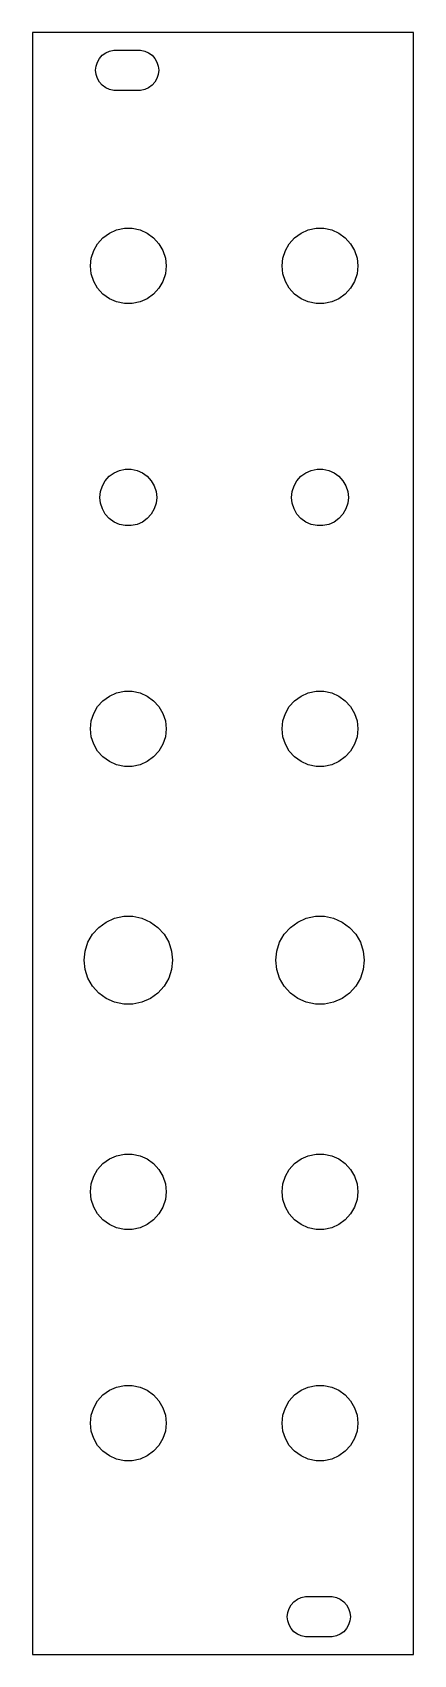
# Model space of a CAD drawing. Header units: metres. Extents: x 0 to 30, y 0 to 128.
import ezdxf

# ---------------------------------------------------------------- set-up
doc = ezdxf.new("R2010")
doc.units = ezdxf.units.M

msp = doc.modelspace()

# ---------------------------------------------------------------- linework, layer by layer
for p, q in [((30.18, 128.5), (0, 128.5)), ((0, 128.5), (0, 0)), ((30.18, 0), (30.18, 128.5)), ((5.03496, 125.833), (5.13832, 126.151)), ((5.13832, 126.151), (5.30557, 126.44)), ((5.30557, 126.44), (5.52939, 126.689)), ((5.52939, 126.689), (5.79999, 126.886)), ((5.79999, 126.886), (6.10556, 127.022)), ((6.10556, 127.022), (6.43275, 127.091)), ((6.43275, 127.091), (6.59999, 127.091)), ((6.59999, 127.091), (6.59999, 127.1)), ((6.59999, 127.1), (8.39999, 127.1)), ((8.39999, 127.1), (8.39999, 127.091)), ((8.39999, 127.091), (8.56725, 127.091)), ((8.56725, 127.091), (8.89442, 127.022)), ((8.89442, 127.022), (9.2, 126.886)), ((9.2, 126.886), (9.4706, 126.689)), ((9.4706, 126.689), (9.69441, 126.44)), ((9.69441, 126.44), (9.86166, 126.151)), ((9.86166, 126.151), (9.96503, 125.833)), ((5, 125.5), (5.03496, 125.833)), ((5.03496, 125.167), (5, 125.5)), ((5.13832, 124.849), (5.03496, 125.167)), ((5.30557, 124.56), (5.13832, 124.849)), ((9.86166, 124.849), (9.69441, 124.56)), ((9.96503, 125.167), (9.86166, 124.849)), ((9.96503, 125.833), (10, 125.5)), ((10, 125.5), (9.96503, 125.167)), ((5.52939, 124.311), (5.30557, 124.56)), ((5.79999, 124.114), (5.52939, 124.311)), ((6.10556, 123.978), (5.79999, 124.114)), ((6.43275, 123.909), (6.10556, 123.978)), ((6.59999, 123.909), (6.43275, 123.909)), ((6.59999, 123.9), (6.59999, 123.909)), ((8.39999, 123.9), (6.59999, 123.9)), ((8.56725, 123.909), (8.39999, 123.909)), ((8.39999, 123.909), (8.39999, 123.9)), ((8.89442, 123.978), (8.56725, 123.909)), ((9.2, 124.114), (8.89442, 123.978)), ((9.4706, 124.311), (9.2, 124.114)), ((9.69441, 124.56), (9.4706, 124.311)), ((5.16295, 111.763), (5.5826, 112.229)), ((5.5826, 112.229), (6.09, 112.598)), ((6.09, 112.598), (6.66295, 112.853)), ((6.66295, 112.853), (7.27641, 112.984)), ((7.27641, 112.984), (7.90358, 112.984)), ((7.90358, 112.984), (8.51704, 112.853)), ((8.51704, 112.853), (9.09, 112.598)), ((9.09, 112.598), (9.59738, 112.229)), ((9.59738, 112.229), (10.017, 111.763)), ((20.3429, 111.763), (20.7626, 112.229)), ((20.7626, 112.229), (21.27, 112.598)), ((21.27, 112.598), (21.8429, 112.853)), ((21.8429, 112.853), (22.4564, 112.984)), ((22.4564, 112.984), (23.0836, 112.984)), ((23.0836, 112.984), (23.697, 112.853)), ((23.697, 112.853), (24.27, 112.598)), ((24.27, 112.598), (24.7774, 112.229)), ((24.7774, 112.229), (25.197, 111.763)), ((4.59, 110), (4.65555, 110.624)), ((4.65555, 110.624), (4.84935, 111.22)), ((4.84935, 111.22), (5.16295, 111.763)), ((10.017, 111.763), (10.3306, 111.22)), ((10.3306, 111.22), (10.5244, 110.624)), ((10.5244, 110.624), (10.59, 110)), ((19.77, 110), (19.8356, 110.624)), ((19.8356, 110.624), (20.0294, 111.22)), ((20.0294, 111.22), (20.3429, 111.763)), ((25.197, 111.763), (25.5106, 111.22)), ((25.5106, 111.22), (25.7044, 110.624)), ((25.7044, 110.624), (25.77, 110)), ((4.65555, 109.376), (4.59, 110)), ((4.84935, 108.78), (4.65555, 109.376)), ((10.5244, 109.376), (10.3306, 108.78)), ((10.59, 110), (10.5244, 109.376)), ((19.8356, 109.376), (19.77, 110)), ((20.0294, 108.78), (19.8356, 109.376)), ((25.7044, 109.376), (25.5106, 108.78)), ((25.77, 110), (25.7044, 109.376)), ((5.16295, 108.237), (4.84935, 108.78)), ((5.5826, 107.771), (5.16295, 108.237)), ((10.017, 108.237), (9.59738, 107.771)), ((10.3306, 108.78), (10.017, 108.237)), ((20.3429, 108.237), (20.0294, 108.78)), ((20.7626, 107.771), (20.3429, 108.237)), ((25.197, 108.237), (24.7774, 107.771)), ((25.5106, 108.78), (25.197, 108.237)), ((6.09, 107.402), (5.5826, 107.771)), ((6.66295, 107.147), (6.09, 107.402)), ((7.27641, 107.016), (6.66295, 107.147)), ((7.90358, 107.016), (7.27641, 107.016)), ((8.51704, 107.147), (7.90358, 107.016)), ((9.09, 107.402), (8.51704, 107.147)), ((9.59738, 107.771), (9.09, 107.402)), ((21.27, 107.402), (20.7626, 107.771)), ((21.8429, 107.147), (21.27, 107.402)), ((22.4564, 107.016), (21.8429, 107.147)), ((23.0836, 107.016), (22.4564, 107.016)), ((23.697, 107.147), (23.0836, 107.016)), ((24.27, 107.402), (23.697, 107.147)), ((24.7774, 107.771), (24.27, 107.402)), ((6.465, 93.6152), (6.8947, 93.8065)), ((6.8947, 93.8065), (7.3548, 93.9043)), ((7.3548, 93.9043), (7.82518, 93.9043)), ((7.82518, 93.9043), (8.28528, 93.8065)), ((8.28528, 93.8065), (8.715, 93.6152)), ((21.645, 93.6152), (22.0747, 93.8065)), ((22.0747, 93.8065), (22.5348, 93.9043)), ((22.5348, 93.9043), (23.0052, 93.9043)), ((23.0052, 93.9043), (23.4653, 93.8065)), ((23.4653, 93.8065), (23.895, 93.6152)), ((5.38916, 92.1345), (5.53452, 92.5818)), ((5.53452, 92.5818), (5.7697, 92.9892)), ((5.7697, 92.9892), (6.08444, 93.3387)), ((6.08444, 93.3387), (6.465, 93.6152)), ((8.715, 93.6152), (9.09554, 93.3387)), ((9.09554, 93.3387), (9.41028, 92.9892)), ((9.41028, 92.9892), (9.64546, 92.5818)), ((9.64546, 92.5818), (9.79082, 92.1345)), ((20.5692, 92.1345), (20.7145, 92.5818)), ((20.7145, 92.5818), (20.9497, 92.9892)), ((20.9497, 92.9892), (21.2645, 93.3387)), ((21.2645, 93.3387), (21.645, 93.6152)), ((23.895, 93.6152), (24.2755, 93.3387)), ((24.2755, 93.3387), (24.5903, 92.9892)), ((24.5903, 92.9892), (24.8255, 92.5818)), ((24.8255, 92.5818), (24.9708, 92.1345)), ((5.34, 91.6667), (5.38916, 92.1345)), ((5.38916, 91.1989), (5.34, 91.6667)), ((9.79082, 92.1345), (9.84, 91.6667)), ((9.84, 91.6667), (9.79082, 91.1989)), ((20.52, 91.6667), (20.5692, 92.1345)), ((20.5692, 91.1989), (20.52, 91.6667)), ((24.9708, 92.1345), (25.02, 91.6667)), ((25.02, 91.6667), (24.9708, 91.1989)), ((5.53452, 90.7515), (5.38916, 91.1989)), ((5.7697, 90.3441), (5.53452, 90.7515)), ((6.08444, 89.9946), (5.7697, 90.3441)), ((6.465, 89.7181), (6.08444, 89.9946)), ((9.09554, 89.9946), (8.715, 89.7181)), ((9.41028, 90.3441), (9.09554, 89.9946)), ((9.64546, 90.7515), (9.41028, 90.3441)), ((9.79082, 91.1989), (9.64546, 90.7515)), ((20.7145, 90.7515), (20.5692, 91.1989)), ((20.9497, 90.3441), (20.7145, 90.7515)), ((21.2645, 89.9946), (20.9497, 90.3441)), ((21.645, 89.7181), (21.2645, 89.9946)), ((24.2755, 89.9946), (23.895, 89.7181)), ((24.5903, 90.3441), (24.2755, 89.9946)), ((24.8255, 90.7515), (24.5903, 90.3441)), ((24.9708, 91.1989), (24.8255, 90.7515)), ((6.8947, 89.5268), (6.465, 89.7181)), ((7.3548, 89.429), (6.8947, 89.5268)), ((7.82518, 89.429), (7.3548, 89.429)), ((8.28528, 89.5268), (7.82518, 89.429)), ((8.715, 89.7181), (8.28528, 89.5268)), ((22.0747, 89.5268), (21.645, 89.7181)), ((22.5348, 89.429), (22.0747, 89.5268)), ((23.0052, 89.429), (22.5348, 89.429)), ((23.4653, 89.5268), (23.0052, 89.429)), ((23.895, 89.7181), (23.4653, 89.5268)), ((5.5826, 75.5628), (6.09, 75.9314)), ((6.09, 75.9314), (6.66295, 76.1865)), ((6.66295, 76.1865), (7.27641, 76.3169)), ((7.27641, 76.3169), (7.90358, 76.3169)), ((7.90358, 76.3169), (8.51704, 76.1865)), ((8.51704, 76.1865), (9.09, 75.9314)), ((9.09, 75.9314), (9.59738, 75.5628)), ((20.7626, 75.5628), (21.27, 75.9314)), ((21.27, 75.9314), (21.8429, 76.1865)), ((21.8429, 76.1865), (22.4564, 76.3169)), ((22.4564, 76.3169), (23.0836, 76.3169)), ((23.0836, 76.3169), (23.697, 76.1865)), ((23.697, 76.1865), (24.27, 75.9314)), ((24.27, 75.9314), (24.7774, 75.5628)), ((4.65555, 73.9571), (4.84935, 74.5535)), ((4.84935, 74.5535), (5.16295, 75.0967)), ((5.16295, 75.0967), (5.5826, 75.5628)), ((9.59738, 75.5628), (10.017, 75.0967)), ((10.017, 75.0967), (10.3306, 74.5535)), ((10.3306, 74.5535), (10.5244, 73.9571)), ((19.8356, 73.9571), (20.0294, 74.5535)), ((20.0294, 74.5535), (20.3429, 75.0967)), ((20.3429, 75.0967), (20.7626, 75.5628)), ((24.7774, 75.5628), (25.197, 75.0967)), ((25.197, 75.0967), (25.5106, 74.5535)), ((25.5106, 74.5535), (25.7044, 73.9571)), ((4.59, 73.3333), (4.65555, 73.9571)), ((4.65555, 72.7096), (4.59, 73.3333)), ((10.5244, 73.9571), (10.59, 73.3333)), ((10.59, 73.3333), (10.5244, 72.7096)), ((19.77, 73.3333), (19.8356, 73.9571)), ((19.8356, 72.7096), (19.77, 73.3333)), ((25.7044, 73.9571), (25.77, 73.3333)), ((25.77, 73.3333), (25.7044, 72.7096)), ((4.84935, 72.1131), (4.65555, 72.7096)), ((5.16295, 71.57), (4.84935, 72.1131)), ((10.3306, 72.1131), (10.017, 71.57)), ((10.5244, 72.7096), (10.3306, 72.1131)), ((20.0294, 72.1131), (19.8356, 72.7096)), ((20.3429, 71.57), (20.0294, 72.1131)), ((25.5106, 72.1131), (25.197, 71.57)), ((25.7044, 72.7096), (25.5106, 72.1131)), ((5.5826, 71.1039), (5.16295, 71.57)), ((6.09, 70.7353), (5.5826, 71.1039)), ((6.66295, 70.4802), (6.09, 70.7353)), ((9.09, 70.7353), (8.51704, 70.4802)), ((9.59738, 71.1039), (9.09, 70.7353)), ((10.017, 71.57), (9.59738, 71.1039)), ((20.7626, 71.1039), (20.3429, 71.57)), ((21.27, 70.7353), (20.7626, 71.1039)), ((21.8429, 70.4802), (21.27, 70.7353)), ((24.27, 70.7353), (23.697, 70.4802)), ((24.7774, 71.1039), (24.27, 70.7353)), ((25.197, 71.57), (24.7774, 71.1039)), ((7.27641, 70.3498), (6.66295, 70.4802)), ((7.90358, 70.3498), (7.27641, 70.3498)), ((8.51704, 70.4802), (7.90358, 70.3498)), ((22.4564, 70.3498), (21.8429, 70.4802)), ((23.0836, 70.3498), (22.4564, 70.3498)), ((23.697, 70.4802), (23.0836, 70.3498)), ((5.24803, 57.601), (5.84, 58.0311)), ((5.84, 58.0311), (6.50844, 58.3287)), ((6.50844, 58.3287), (7.22414, 58.4808)), ((7.22414, 58.4808), (7.95584, 58.4808)), ((7.95584, 58.4808), (8.67155, 58.3287)), ((8.67155, 58.3287), (9.34, 58.0311)), ((9.34, 58.0311), (9.93195, 57.601)), ((20.428, 57.601), (21.02, 58.0311)), ((21.02, 58.0311), (21.6884, 58.3287)), ((21.6884, 58.3287), (22.4041, 58.4808)), ((22.4041, 58.4808), (23.1358, 58.4808)), ((23.1358, 58.4808), (23.8515, 58.3287)), ((23.8515, 58.3287), (24.52, 58.0311)), ((24.52, 58.0311), (25.112, 57.601)), ((4.39258, 56.4236), (4.75844, 57.0572)), ((4.75844, 57.0572), (5.24803, 57.601)), ((9.93195, 57.601), (10.4216, 57.0572)), ((10.4216, 57.0572), (10.7874, 56.4236)), ((19.5726, 56.4236), (19.9384, 57.0572)), ((19.9384, 57.0572), (20.428, 57.601)), ((25.112, 57.601), (25.6015, 57.0572)), ((25.6015, 57.0572), (25.9674, 56.4236)), ((4.09, 55), (4.16647, 55.7277)), ((4.16647, 55.7277), (4.39258, 56.4236)), ((10.7874, 56.4236), (11.0135, 55.7277)), ((11.0135, 55.7277), (11.09, 55)), ((19.27, 55), (19.3465, 55.7277)), ((19.3465, 55.7277), (19.5726, 56.4236)), ((25.9674, 56.4236), (26.1935, 55.7277)), ((26.1935, 55.7277), (26.27, 55)), ((4.16647, 54.2723), (4.09, 55)), ((4.39258, 53.5764), (4.16647, 54.2723)), ((11.0135, 54.2723), (10.7874, 53.5764)), ((11.09, 55), (11.0135, 54.2723)), ((19.3465, 54.2723), (19.27, 55)), ((19.5726, 53.5764), (19.3465, 54.2723)), ((26.1935, 54.2723), (25.9674, 53.5764)), ((26.27, 55), (26.1935, 54.2723)), ((4.75844, 52.9427), (4.39258, 53.5764)), ((5.24803, 52.399), (4.75844, 52.9427)), ((10.4216, 52.9427), (9.93195, 52.399)), ((10.7874, 53.5764), (10.4216, 52.9427)), ((19.9384, 52.9427), (19.5726, 53.5764)), ((20.428, 52.399), (19.9384, 52.9427)), ((25.6015, 52.9427), (25.112, 52.399)), ((25.9674, 53.5764), (25.6015, 52.9427)), ((5.84, 51.9689), (5.24803, 52.399)), ((6.50844, 51.6713), (5.84, 51.9689)), ((7.22414, 51.5192), (6.50844, 51.6713)), ((7.95584, 51.5192), (7.22414, 51.5192)), ((8.67155, 51.6713), (7.95584, 51.5192)), ((9.34, 51.9689), (8.67155, 51.6713)), ((9.93195, 52.399), (9.34, 51.9689)), ((21.02, 51.9689), (20.428, 52.399)), ((21.6884, 51.6713), (21.02, 51.9689)), ((22.4041, 51.5192), (21.6884, 51.6713)), ((23.1358, 51.5192), (22.4041, 51.5192)), ((23.8515, 51.6713), (23.1358, 51.5192)), ((24.52, 51.9689), (23.8515, 51.6713)), ((25.112, 52.399), (24.52, 51.9689)), ((5.16295, 38.43), (5.5826, 38.8961)), ((5.5826, 38.8961), (6.09, 39.2647)), ((6.09, 39.2647), (6.66295, 39.5198)), ((6.66295, 39.5198), (7.27641, 39.6502)), ((7.27641, 39.6502), (7.90358, 39.6502)), ((7.90358, 39.6502), (8.51704, 39.5198)), ((8.51704, 39.5198), (9.09, 39.2647)), ((9.09, 39.2647), (9.59738, 38.8961)), ((9.59738, 38.8961), (10.017, 38.43)), ((20.3429, 38.43), (20.7626, 38.8961)), ((20.7626, 38.8961), (21.27, 39.2647)), ((21.27, 39.2647), (21.8429, 39.5198)), ((21.8429, 39.5198), (22.4564, 39.6502)), ((22.4564, 39.6502), (23.0836, 39.6502)), ((23.0836, 39.6502), (23.697, 39.5198)), ((23.697, 39.5198), (24.27, 39.2647)), ((24.27, 39.2647), (24.7774, 38.8961)), ((24.7774, 38.8961), (25.197, 38.43)), ((4.59, 36.6667), (4.65555, 37.2904)), ((4.65555, 37.2904), (4.84935, 37.8869)), ((4.84935, 37.8869), (5.16295, 38.43)), ((10.017, 38.43), (10.3306, 37.8869)), ((10.3306, 37.8869), (10.5244, 37.2904)), ((10.5244, 37.2904), (10.59, 36.6667)), ((19.77, 36.6667), (19.8356, 37.2904)), ((19.8356, 37.2904), (20.0294, 37.8869)), ((20.0294, 37.8869), (20.3429, 38.43)), ((25.197, 38.43), (25.5106, 37.8869)), ((25.5106, 37.8869), (25.7044, 37.2904)), ((25.7044, 37.2904), (25.77, 36.6667)), ((4.65555, 36.0429), (4.59, 36.6667)), ((4.84935, 35.4465), (4.65555, 36.0429)), ((10.5244, 36.0429), (10.3306, 35.4465)), ((10.59, 36.6667), (10.5244, 36.0429)), ((19.8356, 36.0429), (19.77, 36.6667)), ((20.0294, 35.4465), (19.8356, 36.0429)), ((25.7044, 36.0429), (25.5106, 35.4465)), ((25.77, 36.6667), (25.7044, 36.0429)), ((5.16295, 34.9033), (4.84935, 35.4465)), ((5.5826, 34.4372), (5.16295, 34.9033)), ((10.017, 34.9033), (9.59738, 34.4372)), ((10.3306, 35.4465), (10.017, 34.9033)), ((20.3429, 34.9033), (20.0294, 35.4465)), ((20.7626, 34.4372), (20.3429, 34.9033)), ((25.197, 34.9033), (24.7774, 34.4372)), ((25.5106, 35.4465), (25.197, 34.9033)), ((6.09, 34.0686), (5.5826, 34.4372)), ((6.66295, 33.8135), (6.09, 34.0686)), ((7.27641, 33.6831), (6.66295, 33.8135)), ((7.90358, 33.6831), (7.27641, 33.6831)), ((8.51704, 33.8135), (7.90358, 33.6831)), ((9.09, 34.0686), (8.51704, 33.8135)), ((9.59738, 34.4372), (9.09, 34.0686)), ((21.27, 34.0686), (20.7626, 34.4372)), ((21.8429, 33.8135), (21.27, 34.0686)), ((22.4564, 33.6831), (21.8429, 33.8135)), ((23.0836, 33.6831), (22.4564, 33.6831)), ((23.697, 33.8135), (23.0836, 33.6831)), ((24.27, 34.0686), (23.697, 33.8135)), ((24.7774, 34.4372), (24.27, 34.0686)), ((5.16295, 20.0967), (5.5826, 20.5628)), ((5.5826, 20.5628), (6.09, 20.9314)), ((6.09, 20.9314), (6.66295, 21.1865)), ((6.66295, 21.1865), (7.27641, 21.3169)), ((7.27641, 21.3169), (7.90358, 21.3169)), ((7.90358, 21.3169), (8.51704, 21.1865)), ((8.51704, 21.1865), (9.09, 20.9314)), ((9.09, 20.9314), (9.59738, 20.5628)), ((9.59738, 20.5628), (10.017, 20.0967)), ((20.3429, 20.0967), (20.7626, 20.5628)), ((20.7626, 20.5628), (21.27, 20.9314)), ((21.27, 20.9314), (21.8429, 21.1865)), ((21.8429, 21.1865), (22.4564, 21.3169)), ((22.4564, 21.3169), (23.0836, 21.3169)), ((23.0836, 21.3169), (23.697, 21.1865)), ((23.697, 21.1865), (24.27, 20.9314)), ((24.27, 20.9314), (24.7774, 20.5628)), ((24.7774, 20.5628), (25.197, 20.0967)), ((4.65555, 18.9571), (4.84935, 19.5535)), ((4.84935, 19.5535), (5.16295, 20.0967)), ((10.017, 20.0967), (10.3306, 19.5535)), ((10.3306, 19.5535), (10.5244, 18.9571)), ((19.8356, 18.9571), (20.0294, 19.5535)), ((20.0294, 19.5535), (20.3429, 20.0967)), ((25.197, 20.0967), (25.5106, 19.5535)), ((25.5106, 19.5535), (25.7044, 18.9571)), ((4.59, 18.3333), (4.65555, 18.9571)), ((4.65555, 17.7096), (4.59, 18.3333)), ((10.5244, 18.9571), (10.59, 18.3333)), ((10.59, 18.3333), (10.5244, 17.7096)), ((19.77, 18.3333), (19.8356, 18.9571)), ((19.8356, 17.7096), (19.77, 18.3333)), ((25.7044, 18.9571), (25.77, 18.3333)), ((25.77, 18.3333), (25.7044, 17.7096)), ((4.84935, 17.1131), (4.65555, 17.7096)), ((5.16295, 16.57), (4.84935, 17.1131)), ((10.3306, 17.1131), (10.017, 16.57)), ((10.5244, 17.7096), (10.3306, 17.1131)), ((20.0294, 17.1131), (19.8356, 17.7096)), ((20.3429, 16.57), (20.0294, 17.1131)), ((25.5106, 17.1131), (25.197, 16.57)), ((25.7044, 17.7096), (25.5106, 17.1131)), ((5.5826, 16.1039), (5.16295, 16.57)), ((6.09, 15.7352), (5.5826, 16.1039)), ((6.66295, 15.4802), (6.09, 15.7352)), ((7.27641, 15.3498), (6.66295, 15.4802)), ((8.51704, 15.4802), (7.90358, 15.3498)), ((9.09, 15.7352), (8.51704, 15.4802)), ((9.59738, 16.1039), (9.09, 15.7352)), ((10.017, 16.57), (9.59738, 16.1039)), ((20.7626, 16.1039), (20.3429, 16.57)), ((21.27, 15.7352), (20.7626, 16.1039)), ((21.8429, 15.4802), (21.27, 15.7352)), ((22.4564, 15.3498), (21.8429, 15.4802)), ((23.697, 15.4802), (23.0836, 15.3498)), ((24.27, 15.7352), (23.697, 15.4802)), ((24.7774, 16.1039), (24.27, 15.7352)), ((25.197, 16.57), (24.7774, 16.1039)), ((7.90358, 15.3498), (7.27641, 15.3498)), ((23.0836, 15.3498), (22.4564, 15.3498)), ((20.3183, 3.65077), (20.4856, 3.94044)), ((20.4856, 3.94044), (20.7094, 4.18903)), ((20.7094, 4.18903), (20.98, 4.38564)), ((20.98, 4.38564), (21.2856, 4.52168)), ((21.2856, 4.52168), (21.6127, 4.59123)), ((21.6127, 4.59123), (21.78, 4.59123)), ((21.78, 4.59123), (21.78, 4.59999)), ((21.78, 4.59999), (23.58, 4.59999)), ((23.58, 4.59999), (23.58, 4.59123)), ((23.58, 4.59123), (23.7472, 4.59123)), ((23.7472, 4.59123), (24.0744, 4.52168)), ((24.0744, 4.52168), (24.38, 4.38564)), ((24.38, 4.38564), (24.6506, 4.18903)), ((24.6506, 4.18903), (24.8744, 3.94044)), ((24.8744, 3.94044), (25.0417, 3.65077)), ((20.18, 3), (20.215, 3.33266)), ((20.215, 2.66733), (20.18, 3)), ((20.215, 3.33266), (20.3183, 3.65077)), ((20.3183, 2.34921), (20.215, 2.66733)), ((25.0417, 3.65077), (25.145, 3.33266)), ((25.145, 2.66733), (25.0417, 2.34921)), ((25.145, 3.33266), (25.18, 3)), ((25.18, 3), (25.145, 2.66733)), ((20.4856, 2.05954), (20.3183, 2.34921)), ((20.7094, 1.81096), (20.4856, 2.05954)), ((20.98, 1.61435), (20.7094, 1.81096)), ((21.2856, 1.4783), (20.98, 1.61435)), ((21.6127, 1.40875), (21.2856, 1.4783)), ((21.78, 1.40875), (21.6127, 1.40875)), ((21.78, 1.39999), (21.78, 1.40875)), ((23.58, 1.39999), (21.78, 1.39999)), ((23.7472, 1.40875), (23.58, 1.40875)), ((23.58, 1.40875), (23.58, 1.39999)), ((24.0744, 1.4783), (23.7472, 1.40875)), ((24.38, 1.61435), (24.0744, 1.4783)), ((24.6506, 1.81096), (24.38, 1.61435)), ((24.8744, 2.05954), (24.6506, 1.81096)), ((25.0417, 2.34921), (24.8744, 2.05954)), ((0, 0), (30.18, 0))]:
    msp.add_line(p, q)

doc.saveas('drawing.dxf')
